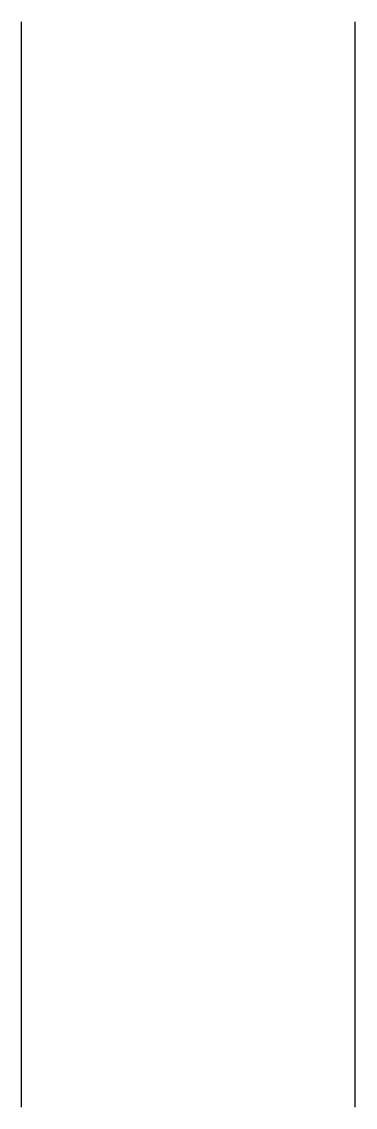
# Model space of a CAD drawing. Extents: x 4270.446 to 4270.488, y 2886.117 to 2886.252.
import ezdxf

# ---------------------------------------------------------------- set-up
doc = ezdxf.new("R2010")
doc.units = 0
doc.header["$LTSCALE"] = 22
doc.header["$MEASUREMENT"] = 0
doc.layers.get('0').update_dxf_attribs({"linetype": 'CONTINUOUS'})

msp = doc.modelspace()

# ---------------------------------------------------------------- linework, layer by layer
at = {"linetype": 'CONTINUOUS'}
for p, q in [((4270.44606, 2886.11691), (4270.44606, 2886.25232)), ((4270.48773, 2886.11691), (4270.48773, 2886.25232))]:
    msp.add_line(p, q, dxfattribs=at)

doc.saveas('drawing.dxf')
